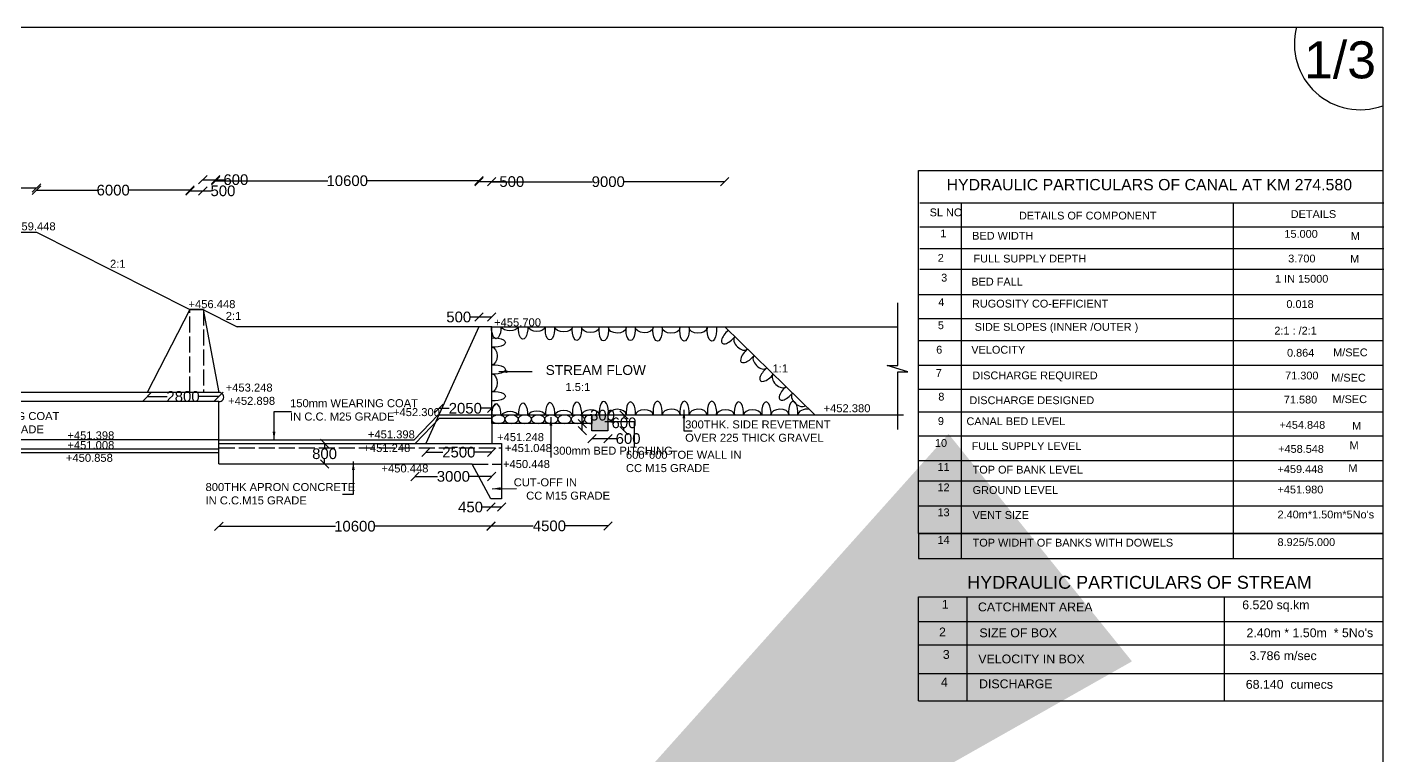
# Model space of a CAD drawing. Header units: millimetres. Extents: x 5124 to 6568637, y 2311 to 91879094.
# Drawn here: x 3827351 to 3842613, y 45946051 to 45954256 of the extents above; entities that cross this region are included whole.
import ezdxf

# ---------------------------------------------------------------- set-up
doc = ezdxf.new("R2010")
doc.units = ezdxf.units.MM
doc.header["$MEASUREMENT"] = 0
doc.linetypes.add('ACAD_ISO02W100', pattern=[15, 12, -3])
for name, color, linetype in [('DIMENSION', 7, 'Continuous'), ('DRAWING', 7, 'Continuous'), ('TEXT', 7, 'Continuous')]:
    doc.layers.add(name, color=color, linetype=linetype)
doc.styles.get("Standard").update_dxf_attribs({"font": 'arial.ttf', "height": 120})
doc.dimstyles.get("Standard").update_dxf_attribs({"dimtxt": 200, "dimasz": 110, "dimexe": 0.18, "dimexo": 0.0625, "dimgap": 0.09, "dimtad": 0, "dimtih": 1, "dimtoh": 1, "dimdec": 0, "dimzin": 0, "dimdsep": 46, "dimtxsty": 'Standard', "dimblk": 'OBLIQUE', "dimcen": 0.09, "dimse1": 1, "dimse2": 1, "dimadec": 0, "dimazin": 0, "dimtfac": 1, "dimtdec": 0, "dimtofl": 0, "dimtmove": 0, "dimatfit": 3, "dimfxl": 1, "dimtolj": 1, "dimtzin": 0, "dimarcsym": 0})

# ---------------------------------------------------------------- blocks, each defined once
blk = doc.blocks.new('_Oblique')
at = {"color": 0, "linetype": 'ByBlock', "lineweight": -2}
blk.add_line((-0.5, -0.5), (0.5, 0.5), dxfattribs=at)
blk = doc.blocks.new('*D136')
at = {"layer": 'Defpoints', "color": 0, "linetype": 'Continuous', "transparency": 16777216}
for p in [(3827456, 45952444), (3825977, 45951945), (3827456, 45951948)]:
    blk.add_point(p, dxfattribs=at)
at = {"layer": 'DIMENSION', "color": 0, "linetype": 'Continuous', "lineweight": -2, "transparency": 16777216}
for p, q in [((3825977, 45952444), (3826537, 45952444)), ((3827456, 45952444), (3826895, 45952444))]:
    blk.add_line(p, q, dxfattribs=at)
at = {"layer": 'DIMENSION', "color": 0, "linetype": 'Continuous', "lineweight": -2, "transparency": 16777216, "xscale": 95, "yscale": 95, "zscale": 95, "rotation": 180}
blk.add_blockref('_Oblique', (3825977, 45952444), dxfattribs=at)
at = {"layer": 'DIMENSION', "color": 0, "linetype": 'Continuous', "lineweight": -2, "transparency": 16777216, "xscale": 95, "yscale": 95, "zscale": 95}
blk.add_blockref('_Oblique', (3827456, 45952444), dxfattribs=at)
at = {"layer": 'DIMENSION', "color": 0, "linetype": 'Continuous', "transparency": 16777216, "insert": (3826716, 45952444), "char_height": 120, "attachment_point": 5}
blk.add_mtext('\\A1;5000', dxfattribs=at)
blk = doc.blocks.new('*D137')
at = {"layer": 'Defpoints', "color": 0, "linetype": 'Continuous', "transparency": 16777216}
for p in [(3829183, 45952420), (3827456, 45951948), (3829183, 45951076)]:
    blk.add_point(p, dxfattribs=at)
at = {"layer": 'DIMENSION', "color": 0, "linetype": 'Continuous', "lineweight": -2, "transparency": 16777216}
for p, q in [((3827456, 45952420), (3828140, 45952420)), ((3829183, 45952420), (3828499, 45952420))]:
    blk.add_line(p, q, dxfattribs=at)
at = {"layer": 'DIMENSION', "color": 0, "linetype": 'Continuous', "lineweight": -2, "transparency": 16777216, "xscale": 95, "yscale": 95, "zscale": 95, "rotation": 180}
blk.add_blockref('_Oblique', (3827456, 45952420), dxfattribs=at)
at = {"layer": 'DIMENSION', "color": 0, "linetype": 'Continuous', "lineweight": -2, "transparency": 16777216, "xscale": 95, "yscale": 95, "zscale": 95}
blk.add_blockref('_Oblique', (3829183, 45952420), dxfattribs=at)
at = {"layer": 'DIMENSION', "color": 0, "linetype": 'Continuous', "transparency": 16777216, "insert": (3828319, 45952420), "char_height": 120, "attachment_point": 5}
blk.add_mtext('\\A1;6000', dxfattribs=at)
blk = doc.blocks.new('*D138')
at = {"layer": 'Defpoints', "color": 0, "linetype": 'Continuous', "transparency": 16777216}
for p in [(3829183, 45952420), (3829327, 45952412), (3829327, 45952412)]:
    blk.add_point(p, dxfattribs=at)
at = {"layer": 'DIMENSION', "color": 0, "linetype": 'Continuous', "lineweight": -2, "transparency": 16777216}
for p, q in [((3829183, 45952412), (3829327, 45952412)), ((3829327, 45952412), (3829422, 45952412))]:
    blk.add_line(p, q, dxfattribs=at)
at = {"layer": 'DIMENSION', "color": 0, "linetype": 'Continuous', "lineweight": -2, "transparency": 16777216, "xscale": 95, "yscale": 95, "zscale": 95, "rotation": 180}
blk.add_blockref('_Oblique', (3829183, 45952412), dxfattribs=at)
at = {"layer": 'DIMENSION', "color": 0, "linetype": 'Continuous', "lineweight": -2, "transparency": 16777216, "xscale": 95, "yscale": 95, "zscale": 95}
blk.add_blockref('_Oblique', (3829327, 45952412), dxfattribs=at)
at = {"layer": 'DIMENSION', "color": 0, "linetype": 'Continuous', "transparency": 16777216, "insert": (3829554, 45952412), "char_height": 120, "attachment_point": 5}
blk.add_mtext('\\A1;500', dxfattribs=at)
blk = doc.blocks.new('*D139')
at = {"layer": 'Defpoints', "color": 0, "linetype": 'Continuous', "transparency": 16777216}
for p in [(3829471, 45952538), (3829327, 45952412), (3829471, 45952406)]:
    blk.add_point(p, dxfattribs=at)
at = {"layer": 'DIMENSION', "color": 0, "linetype": 'Continuous', "lineweight": -2, "transparency": 16777216}
for p, q in [((3829327, 45952538), (3829471, 45952538)), ((3829471, 45952538), (3829566, 45952538))]:
    blk.add_line(p, q, dxfattribs=at)
at = {"layer": 'DIMENSION', "color": 0, "linetype": 'Continuous', "lineweight": -2, "transparency": 16777216, "xscale": 95, "yscale": 95, "zscale": 95, "rotation": 180}
blk.add_blockref('_Oblique', (3829327, 45952538), dxfattribs=at)
at = {"layer": 'DIMENSION', "color": 0, "linetype": 'Continuous', "lineweight": -2, "transparency": 16777216, "xscale": 95, "yscale": 95, "zscale": 95}
blk.add_blockref('_Oblique', (3829471, 45952538), dxfattribs=at)
at = {"layer": 'DIMENSION', "color": 0, "linetype": 'Continuous', "transparency": 16777216, "insert": (3829699, 45952538), "char_height": 120, "attachment_point": 5}
blk.add_mtext('\\A1;600', dxfattribs=at)
blk = doc.blocks.new('*D140')
at = {"layer": 'Defpoints', "color": 0, "linetype": 'Continuous', "transparency": 16777216}
for p in [(3829471, 45952538), (3832433, 45952526), (3832433, 45950882)]:
    blk.add_point(p, dxfattribs=at)
at = {"layer": 'DIMENSION', "color": 0, "linetype": 'Continuous', "lineweight": -2, "transparency": 16777216}
for p, q in [((3829471, 45952526), (3830732, 45952526)), ((3832433, 45952526), (3831172, 45952526))]:
    blk.add_line(p, q, dxfattribs=at)
at = {"layer": 'DIMENSION', "color": 0, "linetype": 'Continuous', "lineweight": -2, "transparency": 16777216, "xscale": 95, "yscale": 95, "zscale": 95, "rotation": 180}
blk.add_blockref('_Oblique', (3829471, 45952526), dxfattribs=at)
at = {"layer": 'DIMENSION', "color": 0, "linetype": 'Continuous', "lineweight": -2, "transparency": 16777216, "xscale": 95, "yscale": 95, "zscale": 95}
blk.add_blockref('_Oblique', (3832433, 45952526), dxfattribs=at)
at = {"layer": 'DIMENSION', "color": 0, "linetype": 'Continuous', "transparency": 16777216, "insert": (3830952, 45952526), "char_height": 120, "attachment_point": 5}
blk.add_mtext('\\A1;10600', dxfattribs=at)
blk = doc.blocks.new('*D141')
at = {"layer": 'Defpoints', "color": 0, "linetype": 'Continuous', "transparency": 16777216}
for p in [(3832576, 45952516), (3832433, 45950882), (3832576, 45950873)]:
    blk.add_point(p, dxfattribs=at)
at = {"layer": 'DIMENSION', "color": 0, "linetype": 'Continuous', "lineweight": -2, "transparency": 16777216}
for p, q in [((3832433, 45952516), (3832576, 45952516)), ((3832576, 45952516), (3832671, 45952516))]:
    blk.add_line(p, q, dxfattribs=at)
at = {"layer": 'DIMENSION', "color": 0, "linetype": 'Continuous', "lineweight": -2, "transparency": 16777216, "xscale": 95, "yscale": 95, "zscale": 95, "rotation": 180}
blk.add_blockref('_Oblique', (3832433, 45952516), dxfattribs=at)
at = {"layer": 'DIMENSION', "color": 0, "linetype": 'Continuous', "lineweight": -2, "transparency": 16777216, "xscale": 95, "yscale": 95, "zscale": 95}
blk.add_blockref('_Oblique', (3832576, 45952516), dxfattribs=at)
at = {"layer": 'DIMENSION', "color": 0, "linetype": 'Continuous', "transparency": 16777216, "insert": (3832803, 45952516), "char_height": 120, "attachment_point": 5}
blk.add_mtext('\\A1;500', dxfattribs=at)
blk = doc.blocks.new('*D142')
at = {"layer": 'Defpoints', "color": 0, "linetype": 'Continuous', "transparency": 16777216}
for p in [(3835198, 45952515), (3832577, 45950882), (3835198, 45950882)]:
    blk.add_point(p, dxfattribs=at)
at = {"layer": 'DIMENSION', "color": 0, "linetype": 'Continuous', "lineweight": -2, "transparency": 16777216}
for p, q in [((3832577, 45952515), (3833709, 45952515)), ((3835198, 45952515), (3834067, 45952515))]:
    blk.add_line(p, q, dxfattribs=at)
at = {"layer": 'DIMENSION', "color": 0, "linetype": 'Continuous', "lineweight": -2, "transparency": 16777216, "xscale": 95, "yscale": 95, "zscale": 95, "rotation": 180}
blk.add_blockref('_Oblique', (3832577, 45952515), dxfattribs=at)
at = {"layer": 'DIMENSION', "color": 0, "linetype": 'Continuous', "lineweight": -2, "transparency": 16777216, "xscale": 95, "yscale": 95, "zscale": 95}
blk.add_blockref('_Oblique', (3835198, 45952515), dxfattribs=at)
at = {"layer": 'DIMENSION', "color": 0, "linetype": 'Continuous', "transparency": 16777216, "insert": (3833888, 45952515), "char_height": 120, "attachment_point": 5}
blk.add_mtext('\\A1;9000', dxfattribs=at)
blk = doc.blocks.new('*D143')
at = {"layer": 'Defpoints', "color": 0, "linetype": 'Continuous', "transparency": 16777216}
for p in [(3832577, 45949964), (3831984, 45949890), (3832577, 45949890)]:
    blk.add_point(p, dxfattribs=at)
at = {"layer": 'DIMENSION', "color": 0, "linetype": 'Continuous', "lineweight": -2, "transparency": 16777216}
for p, q in [((3831984, 45949964), (3832100, 45949964)), ((3832577, 45949964), (3832460, 45949964))]:
    blk.add_line(p, q, dxfattribs=at)
at = {"layer": 'DIMENSION', "color": 0, "linetype": 'Continuous', "lineweight": -2, "transparency": 16777216, "xscale": 95, "yscale": 95, "zscale": 95, "rotation": 180}
blk.add_blockref('_Oblique', (3831984, 45949964), dxfattribs=at)
at = {"layer": 'DIMENSION', "color": 0, "linetype": 'Continuous', "lineweight": -2, "transparency": 16777216, "xscale": 95, "yscale": 95, "zscale": 95}
blk.add_blockref('_Oblique', (3832577, 45949964), dxfattribs=at)
at = {"layer": 'DIMENSION', "color": 0, "linetype": 'Continuous', "transparency": 16777216, "insert": (3832280, 45949964), "char_height": 120, "attachment_point": 5}
blk.add_mtext('\\A1;2050', dxfattribs=at)
blk = doc.blocks.new('*D144')
at = {"layer": 'Defpoints', "color": 0, "linetype": 'Continuous', "transparency": 16777216}
for p in [(3831837.5, 45949568), (3832577, 45949568), (3832577, 45949470)]:
    blk.add_point(p, dxfattribs=at)
at = {"layer": 'DIMENSION', "color": 0, "linetype": 'Continuous', "lineweight": -2, "transparency": 16777216}
for p, q in [((3831837.5, 45949470), (3832027.16, 45949470)), ((3832577, 45949470), (3832387.34, 45949470))]:
    blk.add_line(p, q, dxfattribs=at)
at = {"layer": 'DIMENSION', "color": 0, "linetype": 'Continuous', "lineweight": -2, "transparency": 16777216, "xscale": 95, "yscale": 95, "zscale": 95, "rotation": 180}
blk.add_blockref('_Oblique', (3831837.5, 45949470), dxfattribs=at)
at = {"layer": 'DIMENSION', "color": 0, "linetype": 'Continuous', "lineweight": -2, "transparency": 16777216, "xscale": 95, "yscale": 95, "zscale": 95}
blk.add_blockref('_Oblique', (3832577, 45949470), dxfattribs=at)
at = {"layer": 'DIMENSION', "color": 0, "linetype": 'Continuous', "transparency": 16777216, "insert": (3832207.25, 45949470), "char_height": 120, "attachment_point": 5}
blk.add_mtext('\\A1;2500', dxfattribs=at)
blk = doc.blocks.new('*D145')
at = {"layer": 'Defpoints', "color": 0, "linetype": 'Continuous', "transparency": 16777216}
for p in [(3831714.5, 45949568), (3832577, 45949568), (3832577, 45949197)]:
    blk.add_point(p, dxfattribs=at)
at = {"layer": 'DIMENSION', "color": 0, "linetype": 'Continuous', "lineweight": -2, "transparency": 16777216}
for p, q in [((3831714.5, 45949197), (3831966.72412, 45949197)), ((3832577, 45949197), (3832324.77588, 45949197))]:
    blk.add_line(p, q, dxfattribs=at)
at = {"layer": 'DIMENSION', "color": 0, "linetype": 'Continuous', "lineweight": -2, "transparency": 16777216, "xscale": 95, "yscale": 95, "zscale": 95, "rotation": 180}
blk.add_blockref('_Oblique', (3831714.5, 45949197), dxfattribs=at)
at = {"layer": 'DIMENSION', "color": 0, "linetype": 'Continuous', "lineweight": -2, "transparency": 16777216, "xscale": 95, "yscale": 95, "zscale": 95}
blk.add_blockref('_Oblique', (3832577, 45949197), dxfattribs=at)
at = {"layer": 'DIMENSION', "color": 0, "linetype": 'Continuous', "transparency": 16777216, "insert": (3832145.75, 45949197), "char_height": 120, "attachment_point": 5}
blk.add_mtext('\\A1;3000', dxfattribs=at)
blk = doc.blocks.new('*D146')
at = {"layer": 'Defpoints', "color": 0, "linetype": 'Continuous', "transparency": 16777216}
for p in [(3832568, 45948945), (3832568, 45948852), (3832688, 45948945)]:
    blk.add_point(p, dxfattribs=at)
at = {"layer": 'DIMENSION', "color": 0, "linetype": 'Continuous', "lineweight": -2, "transparency": 16777216}
for p, q in [((3832568, 45948852), (3832474, 45948852)), ((3832688, 45948852), (3832568, 45948852))]:
    blk.add_line(p, q, dxfattribs=at)
at = {"layer": 'DIMENSION', "color": 0, "linetype": 'Continuous', "lineweight": -2, "transparency": 16777216, "xscale": 95, "yscale": 95, "zscale": 95, "rotation": 180}
blk.add_blockref('_Oblique', (3832568, 45948852), dxfattribs=at)
at = {"layer": 'DIMENSION', "color": 0, "linetype": 'Continuous', "lineweight": -2, "transparency": 16777216, "xscale": 95, "yscale": 95, "zscale": 95}
blk.add_blockref('_Oblique', (3832688, 45948852), dxfattribs=at)
at = {"layer": 'DIMENSION', "color": 0, "linetype": 'Continuous', "transparency": 16777216, "insert": (3832339, 45948852), "char_height": 120, "attachment_point": 5}
blk.add_mtext('\\A1;450', dxfattribs=at)
blk = doc.blocks.new('*D147')
at = {"layer": 'Defpoints', "color": 0, "linetype": 'Continuous', "transparency": 16777216}
for p in [(3833884, 45949712), (3832568, 45948945), (3833884, 45948640)]:
    blk.add_point(p, dxfattribs=at)
at = {"layer": 'DIMENSION', "color": 0, "linetype": 'Continuous', "lineweight": -2, "transparency": 16777216}
for p, q in [((3832568, 45948640), (3833045, 45948640)), ((3833884, 45948640), (3833407, 45948640))]:
    blk.add_line(p, q, dxfattribs=at)
at = {"layer": 'DIMENSION', "color": 0, "linetype": 'Continuous', "lineweight": -2, "transparency": 16777216, "xscale": 95, "yscale": 95, "zscale": 95, "rotation": 180}
blk.add_blockref('_Oblique', (3832568, 45948640), dxfattribs=at)
at = {"layer": 'DIMENSION', "color": 0, "linetype": 'Continuous', "lineweight": -2, "transparency": 16777216, "xscale": 95, "yscale": 95, "zscale": 95}
blk.add_blockref('_Oblique', (3833884, 45948640), dxfattribs=at)
at = {"layer": 'DIMENSION', "color": 0, "linetype": 'Continuous', "transparency": 16777216, "insert": (3833226, 45948640), "char_height": 120, "attachment_point": 5}
blk.add_mtext('\\A1;4500', dxfattribs=at)
blk = doc.blocks.new('*D148')
at = {"layer": 'Defpoints', "color": 0, "linetype": 'Continuous', "transparency": 16777216}
for p in [(3833704, 45949712), (3833884, 45949712), (3833884, 45949623)]:
    blk.add_point(p, dxfattribs=at)
at = {"layer": 'DIMENSION', "color": 0, "linetype": 'Continuous', "lineweight": -2, "transparency": 16777216}
for p, q in [((3833704, 45949623), (3833884, 45949623)), ((3833884, 45949623), (3833978, 45949623))]:
    blk.add_line(p, q, dxfattribs=at)
at = {"layer": 'DIMENSION', "color": 0, "linetype": 'Continuous', "lineweight": -2, "transparency": 16777216, "xscale": 95, "yscale": 95, "zscale": 95, "rotation": 180}
blk.add_blockref('_Oblique', (3833704, 45949623), dxfattribs=at)
at = {"layer": 'DIMENSION', "color": 0, "linetype": 'Continuous', "lineweight": -2, "transparency": 16777216, "xscale": 95, "yscale": 95, "zscale": 95}
blk.add_blockref('_Oblique', (3833884, 45949623), dxfattribs=at)
at = {"layer": 'DIMENSION', "color": 0, "linetype": 'Continuous', "transparency": 16777216, "insert": (3834111, 45949623), "char_height": 120, "attachment_point": 5}
blk.add_mtext('\\A1;600', dxfattribs=at)
blk = doc.blocks.new('*D149')
at = {"layer": 'Defpoints', "color": 0, "linetype": 'Continuous', "transparency": 16777216}
for p in [(3833891, 45949889), (3834065, 45949889), (3833884, 45949712)]:
    blk.add_point(p, dxfattribs=at)
at = {"layer": 'DIMENSION', "color": 0, "linetype": 'Continuous', "lineweight": -2, "transparency": 16777216}
for p, q in [((3834065, 45949889), (3834065, 45949862)), ((3834065, 45949712), (3834065, 45949739))]:
    blk.add_line(p, q, dxfattribs=at)
at = {"layer": 'DIMENSION', "color": 0, "linetype": 'Continuous', "lineweight": -2, "transparency": 16777216, "xscale": 95, "yscale": 95, "zscale": 95}
for p, rotation in [((3834065, 45949889), 90), ((3834065, 45949712), 270)]:
    blk.add_blockref('_Oblique', p, dxfattribs=dict(at, rotation=rotation))
at = {"layer": 'DIMENSION', "color": 0, "linetype": 'Continuous', "transparency": 16777216, "insert": (3834065, 45949800), "char_height": 120, "attachment_point": 5}
blk.add_mtext('\\A1;600', dxfattribs=at)
blk = doc.blocks.new('*D150')
at = {"layer": 'Defpoints', "color": 0, "linetype": 'Continuous', "transparency": 16777216}
for p in [(3833596, 45949791), (3833700, 45949791), (3833704, 45949712)]:
    blk.add_point(p, dxfattribs=at)
at = {"layer": 'DIMENSION', "color": 0, "linetype": 'Continuous', "lineweight": -2, "transparency": 16777216}
for p, q in [((3833596, 45949791), (3833596, 45949886)), ((3833596, 45949886), (3833691, 45949886)), ((3833596, 45949712), (3833596, 45949791))]:
    blk.add_line(p, q, dxfattribs=at)
at = {"layer": 'DIMENSION', "color": 0, "linetype": 'Continuous', "lineweight": -2, "transparency": 16777216, "xscale": 95, "yscale": 95, "zscale": 95}
for p, rotation in [((3833596, 45949791), 90), ((3833596, 45949712), 270)]:
    blk.add_blockref('_Oblique', p, dxfattribs=dict(at, rotation=rotation))
at = {"layer": 'DIMENSION', "color": 0, "linetype": 'Continuous', "transparency": 16777216, "insert": (3833823, 45949886), "char_height": 120, "attachment_point": 5}
blk.add_mtext('\\A1;300', dxfattribs=at)
blk = doc.blocks.new('*D151')
at = {"layer": 'Defpoints', "color": 0, "linetype": 'Continuous', "transparency": 16777216}
for p in [(3829508, 45949336), (3832568, 45948945), (3829508, 45948636)]:
    blk.add_point(p, dxfattribs=at)
at = {"layer": 'DIMENSION', "color": 0, "linetype": 'Continuous', "lineweight": -2, "transparency": 16777216}
for p, q in [((3829508, 45948636), (3830818, 45948636)), ((3832568, 45948636), (3831258, 45948636))]:
    blk.add_line(p, q, dxfattribs=at)
at = {"layer": 'DIMENSION', "color": 0, "linetype": 'Continuous', "lineweight": -2, "transparency": 16777216, "xscale": 95, "yscale": 95, "zscale": 95, "rotation": 180}
blk.add_blockref('_Oblique', (3829508, 45948636), dxfattribs=at)
at = {"layer": 'DIMENSION', "color": 0, "linetype": 'Continuous', "lineweight": -2, "transparency": 16777216, "xscale": 95, "yscale": 95, "zscale": 95}
blk.add_blockref('_Oblique', (3832568, 45948636), dxfattribs=at)
at = {"layer": 'DIMENSION', "color": 0, "linetype": 'Continuous', "transparency": 16777216, "insert": (3831038, 45948636), "char_height": 120, "attachment_point": 5}
blk.add_mtext('\\A1;10600', dxfattribs=at)
blk = doc.blocks.new('*D152')
at = {"layer": 'Defpoints', "color": 0, "linetype": 'Continuous', "transparency": 16777216}
for p in [(3830712, 45949568), (3830697, 45949336), (3830726, 45949336)]:
    blk.add_point(p, dxfattribs=at)
at = {"layer": 'DIMENSION', "color": 0, "linetype": 'Continuous', "lineweight": -2, "transparency": 16777216}
for p, q in [((3830697, 45949568), (3830697, 45949513)), ((3830697, 45949336), (3830697, 45949391))]:
    blk.add_line(p, q, dxfattribs=at)
at = {"layer": 'DIMENSION', "color": 0, "linetype": 'Continuous', "lineweight": -2, "transparency": 16777216, "xscale": 95, "yscale": 95, "zscale": 95}
for p, rotation in [((3830697, 45949568), 90), ((3830697, 45949336), 270)]:
    blk.add_blockref('_Oblique', p, dxfattribs=dict(at, rotation=rotation))
at = {"layer": 'DIMENSION', "color": 0, "linetype": 'Continuous', "transparency": 16777216, "insert": (3830697, 45949452), "char_height": 120, "attachment_point": 5}
blk.add_mtext('\\A1;800', dxfattribs=at)
blk = doc.blocks.new('*D153')
at = {"layer": 'Defpoints', "color": 0, "linetype": 'Continuous', "transparency": 16777216}
for p in [(3828702, 45950141), (3829507.5, 45950141), (3829507.5, 45950097.5)]:
    blk.add_point(p, dxfattribs=at)
at = {"layer": 'DIMENSION', "color": 0, "linetype": 'Continuous', "lineweight": -2, "transparency": 16777216}
for p, q in [((3828702, 45950097.5), (3828924.66, 45950097.5)), ((3829507.5, 45950097.5), (3829284.84, 45950097.5))]:
    blk.add_line(p, q, dxfattribs=at)
at = {"layer": 'DIMENSION', "color": 0, "linetype": 'Continuous', "lineweight": -2, "transparency": 16777216, "xscale": 95, "yscale": 95, "zscale": 95, "rotation": 180}
blk.add_blockref('_Oblique', (3828702, 45950097.5), dxfattribs=at)
at = {"layer": 'DIMENSION', "color": 0, "linetype": 'Continuous', "lineweight": -2, "transparency": 16777216, "xscale": 95, "yscale": 95, "zscale": 95}
blk.add_blockref('_Oblique', (3829507.5, 45950097.5), dxfattribs=at)
at = {"layer": 'DIMENSION', "color": 0, "linetype": 'Continuous', "transparency": 16777216, "insert": (3829104.75, 45950097.5), "char_height": 120, "attachment_point": 5}
blk.add_mtext('\\A1;2800', dxfattribs=at)
blk = doc.blocks.new('*D163')
at = {"layer": 'Defpoints', "color": 0, "linetype": 'Continuous', "transparency": 16777216}
for p in [(3832433, 45950992), (3832433, 45950882), (3832577, 45950882)]:
    blk.add_point(p, dxfattribs=at)
at = {"layer": 'DIMENSION', "color": 0, "linetype": 'Continuous', "lineweight": -2, "transparency": 16777216}
for p, q in [((3832433, 45950992), (3832338, 45950992)), ((3832577, 45950992), (3832433, 45950992))]:
    blk.add_line(p, q, dxfattribs=at)
at = {"layer": 'DIMENSION', "color": 0, "linetype": 'Continuous', "lineweight": -2, "transparency": 16777216, "xscale": 95, "yscale": 95, "zscale": 95, "rotation": 180}
blk.add_blockref('_Oblique', (3832433, 45950992), dxfattribs=at)
at = {"layer": 'DIMENSION', "color": 0, "linetype": 'Continuous', "lineweight": -2, "transparency": 16777216, "xscale": 95, "yscale": 95, "zscale": 95}
blk.add_blockref('_Oblique', (3832577, 45950992), dxfattribs=at)
at = {"layer": 'DIMENSION', "color": 0, "linetype": 'Continuous', "transparency": 16777216, "insert": (3832206, 45950992), "char_height": 120, "attachment_point": 5}
blk.add_mtext('\\A1;500', dxfattribs=at)

msp = doc.modelspace()

# ---------------------------------------------------------------- hatches: boundary and pattern name
at = {"layer": 'DRAWING', "linetype": 'Continuous'}
h = msp.add_hatch(dxfattribs=at)
h.set_pattern_fill('AR-CONC', color=256, scale=10, style=0)
h.set_pattern_definition([(50, (0, 0), (71.72601826, -6.2752135), [7.5, -82.5]), (355, (0, 0), (-13.87513336, 75.21921337), [6, -66]), (100.4514, (5.98, -0.52), (57.85093817, 68.94395421), [6.374019, -70.1142112]), (46.1842, (0, 20), (106.72410486, -16.55190143), [11.25, -123.75]), (96.6356, (8.89, 18.62), (93.46627055, 97.4117871), [9.5610288, -105.1713]), (351.1842, (0, 20), (93.46619451, 97.4118601), [9, -99]), (21, (10, 15), (59.69070521, -40.26188907), [7.5, -82.5]), (326, (10, 15), (24.33153319, 72.5150045), [6, -66]), (71.4514, (14.974, 11.645), (84.02226286, 32.25304967), [6.374019, -70.1142112]), (37.5, (0, 0), (1.215985532, 33.289385383), [0, -65.2, 0, -67, 0, -66.25]), (7.5, (0, 0), (26.306953744, 39.441171188), [0, -38.2, 0, -63.7, 0, -25.25]), (327.5, (-22.3, 0), (53.382243617, -2.255487173), [0, -25, 0, -78, 0, -103.5]), (317.5, (-32.3, 0), (58.318616934, 10.010498233), [0, -32.5, 0, -51.8, 0, -73.5])])
edge = h.paths.add_edge_path()
edge.add_line((3805699.5, 45949574.5), (3805669.5, 45949574.5))
edge.add_ellipse((3805617.8, 45949597.1), major_axis=(0, 124), ratio=0.4233871, start_angle=256.23718, end_angle=259.49969, ccw=False)
edge.add_ellipse((3805769.1, 45949567.6), major_axis=(-100.3, 0), ratio=0.6159741, start_angle=353.58271, end_angle=360, ccw=False)
edge.add_line((3805669.5, 45949574.5), (3805566.2, 45949574.5))
edge.add_ellipse((3805466.6, 45949567.6), major_axis=(-100.3, 0), ratio=0.6159741, start_angle=180, end_angle=186.41729, ccw=False)
edge.add_ellipse((3805617.8, 45949597.1), major_axis=(0, 124), ratio=0.4233871, start_angle=460.50031, end_angle=463.76282, ccw=False)
edge.add_line((3805566.2, 45949574.5), (3805524.5, 45949574.5))
edge.add_line((3805524.5, 45949574.5), (3805524.5, 45949374))
edge.add_line((3805524.5, 45949374), (3805699.5, 45949374))
edge.add_line((3805699.5, 45949374), (3805699.5, 45949574.5))
edge = h.paths.add_edge_path()
edge.add_line((3833883.5, 45949890.5), (3833788.7, 45949890.5))
edge.add_ellipse((3833688.6, 45949884.7), major_axis=(-100.2, -2.1), ratio=0.6159741, start_angle=180, end_angle=183.45004, ccw=False)
edge.add_ellipse((3833839.2, 45949917.4), major_axis=(-2.6, 124), ratio=0.4233871, start_angle=461.99949, end_angle=463.76282, ccw=False)
edge.add_line((3833788.4, 45949890.5), (3833703.5, 45949890.5))
edge.add_line((3833703.5, 45949890.5), (3833703.5, 45949711.5))
edge.add_line((3833703.5, 45949711.5), (3833883.5, 45949711.5))
edge.add_line((3833883.5, 45949711.5), (3833883.5, 45949890.5))

# ---------------------------------------------------------------- linework, layer by layer
at = {"layer": 'DIMENSION'}
msp.add_lwpolyline([(3840921.6, 45948274), (3840921.6, 45952277.8)], dxfattribs=at)
at = {"layer": 'DRAWING', "linetype": 'Continuous'}
for points in [[(3801674.5, 45954256), (3842599.5, 45954256), (3842599.5, 45929909), (3801674.5, 45929909)], [(3832577, 45949890.5), (3833703.5, 45949890.5), (3833703.5, 45949791.5), (3832577, 45949791.5)], [(3833703.5, 45949890.5), (3833883.5, 45949890.5), (3833883.5, 45949711.5), (3833703.5, 45949711.5)]]:
    msp.add_lwpolyline(points, close=True, dxfattribs=at)
at = {"layer": 'DRAWING'}
msp.add_lwpolyline([(3842599.5, 45952643.4), (3842599.5, 45948274)], dxfattribs=at)
at = {"layer": 'DRAWING', "linetype": 'Continuous'}
for points in [[(3823336, 45950600.5), (3826308.5, 45952104), (3826612.5, 45952104), (3826828, 45951947.5), (3827455.5, 45951947.5), (3829183, 45951076)], [(3837146, 45949725), (3837146, 45950374), (3837258.5, 45950374), (3837025.5, 45950447.5), (3837144, 45950447.5), (3837144, 45951151)], [(3829512.3, 45950141.2), (3829334, 45951076), (3829183, 45951076), (3828702, 45950141)], [(3829334.5, 45951073.4), (3829714.5, 45950881.5)], [(3832433, 45950881.5), (3829714.5, 45950881.5)], [(3832577, 45949890.5), (3832577, 45950881.5), (3832433, 45950881.5), (3831837.5, 45949568)], [(3832577, 45950881.5), (3837144, 45950881.5)], [(3835198.5, 45950881.5), (3836212, 45949890.5)], [(3829507.5, 45950141), (3811687.5, 45950141)], [(3829507.5, 45950039), (3811687.5, 45950039)], [(3829507.5, 45949338), (3829507.5, 45950039)], [(3831704.7, 45949611), (3831975.8, 45949890.5), (3832577, 45949890.5)], [(3831714.5, 45949568), (3831991.5, 45949853.5), (3832577, 45949853.5), (3832577, 45949568)], [(3832577, 45949853.5), (3832577, 45949890.5)], [(3833883.5, 45949890.5), (3837209.5, 45949890.5)], [(3829507.5, 45949611), (3807506.2, 45949611)], [(3829507.5, 45949611), (3831704.7, 45949611)], [(3829507.5, 45949568), (3832688.5, 45949568), (3832688.5, 45948945), (3832568.5, 45948945), (3832356.5, 45949336), (3829507.5, 45949336)], [(3832688.5, 45949568), (3832688.5, 45949568)], [(3837378.7, 45948555.1), (3837378.7, 45948274)]]:
    msp.add_lwpolyline(points, dxfattribs=at)
at = {"layer": 'DRAWING', "linetype": 'ACAD_ISO02W100', "ltscale": 15}
msp.add_lwpolyline([(3829183, 45951076), (3829334.5, 45951076), (3829334.5, 45950141), (3829183, 45950141)], close=True, dxfattribs=at)
for points in [[(3829507.5, 45949521), (3832688.5, 45949521)], [(3832356.5, 45949336), (3832688.5, 45949336)]]:
    msp.add_lwpolyline(points, dxfattribs=at)
at = {"layer": 'DRAWING'}
msp.add_arc((3842345.2, 45954064.9), 739.2, 165.01694, 290.12504, dxfattribs=at)
at = {"layer": 'DRAWING', "linetype": 'Continuous'}
msp.add_arc((3829512.3, 45950090), 51.2, 264.60938, 95.39062, dxfattribs=at)
at = {"layer": 'DRAWING', "extrusion": (0, 0, -1)}
for centre, major_axis, ratio, start_param, end_param in [((3832628.3, 45950871.9), (-2.6, -124), 0.4233871, 4.6261849, 7.9221617), ((3832780.1, 45950898.2), (-100.2, 2.1), 0.6159741, 3.381021, 5.9746709), ((3832930.7, 45950865.5), (-2.6, -124), 0.4233871, 4.5739763, 7.9743703), ((3833082.5, 45950891.8), (-100.2, 2.1), 0.6159741, 3.2741783, 6.0815136), ((3833233.1, 45950859.1), (-2.6, -124), 0.4233871, 4.5214101, 8.0269365), ((3833385, 45950885.3), (-100.2, 2.1), 0.6159741, 3.1415927, 6.1864555), ((3833535.6, 45950852.6), (-2.6, -124), 0.4233871, 4.4721825, 8.0941882), ((3833687.4, 45950878.9), (-100.2, 2.1), 0.6159741, 3.1415927, 6.2831853), ((3833838, 45950846.2), (-2.6, -124), 0.4233871, 4.4721825, 8.0941882), ((3833989.8, 45950872.5), (-100.2, 2.1), 0.6159741, 3.1415927, 6.2831853), ((3834140.4, 45950850.9), (-2.6, -124), 0.4233871, 4.4721825, 8.0941882), ((3834292.2, 45950877.2), (-100.2, 2.1), 0.6159741, 3.1415927, 6.2831853), ((3834442.8, 45950844.5), (-2.6, -124), 0.4233871, 4.4721825, 8.0941882), ((3834594.7, 45950870.8), (-100.2, 2.1), 0.6159741, 3.1415927, 6.2831853), ((3834745.3, 45950844.5), (-2.6, -124), 0.4233871, 4.4721825, 8.0941882), ((3834897.2, 45950870.8), (-100.2, 2.1), 0.6159741, 3.1415927, 6.2831853), ((3835054.3, 45950844.5), (-2.6, -124), 0.4233871, 4.4721825, 8.0941882), ((3832606.5, 45950704.5), (124, 0), 0.4233871, 4.4721825, 8.0941882), ((3832606.5, 45950704.5), (124, 0), 0.4233871, 4.4721825, 8.0941882), ((3832577, 45950553.3), (0, -100.3), 0.6159741, 3.1415927, 6.2831853), ((3832577, 45950553.3), (0, -100.3), 0.6159741, 3.1415927, 6.2831853), ((3832606.5, 45950402), (124, 0), 0.4233871, 4.4721825, 8.0941882), ((3832606.5, 45950402), (124, 0), 0.4233871, 4.4721825, 8.0941882), ((3832606.5, 45950402), (124, 0), 0.4233871, 4.4721825, 8.0941882), ((3832606.5, 45950402), (124, 0), 0.4233871, 4.4721825, 8.0941882), ((3832577, 45950250.8), (0, -100.3), 0.6159741, 3.1415927, 6.2831853), ((3832577, 45950250.8), (0, -100.3), 0.6159741, 3.1415927, 6.2831853), ((3832606.5, 45950099.5), (124, 0), 0.4233871, 4.4721825, 8.0941882), ((3832606.5, 45950099.5), (124, 0), 0.4233871, 4.4721825, 8.0941882)]:
    msp.add_ellipse(centre, major_axis=major_axis, ratio=ratio, start_param=start_param, end_param=end_param, dxfattribs=at)
at = {"layer": 'DRAWING'}
for centre, major_axis, ratio, start_param, end_param in [((3835254.8, 45950785.2), (-86.7, -88.7), 0.4233871, 4.4721825, 8.0941882), ((3835383.5, 45950700.6), (71.7, -70.1), 0.6159741, 3.1415927, 6.2831853), ((3835383.5, 45950700.6), (71.7, -70.1), 0.6159741, 3.1415927, 6.2831853), ((3835471, 45950573.7), (-86.7, -88.7), 0.4233871, 4.4721825, 8.0941882), ((3835471, 45950573.7), (-86.7, -88.7), 0.4233871, 4.4721825, 8.0941882), ((3835471, 45950573.7), (-86.7, -88.7), 0.4233871, 4.4721825, 8.0941882), ((3835471, 45950573.7), (-86.7, -88.7), 0.4233871, 4.4721825, 8.0941882), ((3835599.8, 45950489.1), (71.7, -70.1), 0.6159741, 3.1415927, 6.2831853), ((3835599.8, 45950489.1), (71.7, -70.1), 0.6159741, 3.1415927, 6.2831853), ((3835687.3, 45950362.3), (-86.7, -88.7), 0.4233871, 4.4721825, 8.0941882), ((3835687.3, 45950362.3), (-86.7, -88.7), 0.4233871, 4.4721825, 8.0941882), ((3835816.1, 45950277.6), (71.7, -70.1), 0.6159741, 3.1415927, 6.2831853), ((3835903.6, 45950150.8), (-86.7, -88.7), 0.4233871, 4.4721825, 8.0941882), ((3835903.6, 45950150.8), (-86.7, -88.7), 0.4233871, 4.4721825, 8.0941882), ((3836032.4, 45950066.1), (71.7, -70.1), 0.6159741, 3.1415927, 6.2831853), ((3832629.5, 45949891.6), (-2.6, 124), 0.4233871, 4.6261849, 7.9221617), ((3832781.3, 45949865.3), (-100.2, -2.1), 0.6159741, 3.381021, 5.9746709), ((3832931.9, 45949898.1), (-2.6, 124), 0.4233871, 4.5739763, 7.9743703), ((3833083.8, 45949871.8), (-100.2, -2.1), 0.6159741, 3.2741783, 6.0815136), ((3833234.3, 45949904.5), (-2.6, 124), 0.4233871, 4.5214101, 8.0269365), ((3833386.2, 45949878.2), (-100.2, -2.1), 0.6159741, 3.1415927, 6.1864555), ((3833536.8, 45949910.9), (-2.6, 124), 0.4233871, 4.4721825, 8.0941882), ((3833688.6, 45949884.7), (-100.2, -2.1), 0.6159741, 3.1415927, 6.2831853), ((3833839.2, 45949917.4), (-2.6, 124), 0.4233871, 4.4721825, 8.0941882), ((3833991, 45949891.1), (-100.2, -2.1), 0.6159741, 3.1415927, 6.2831853), ((3834141.6, 45949912.6), (-2.6, 124), 0.4233871, 4.4721825, 8.0941882), ((3834293.4, 45949886.4), (-100.2, -2.1), 0.6159741, 3.1415927, 6.2831853), ((3834444, 45949919.1), (-2.6, 124), 0.4233871, 4.4721825, 8.0941882), ((3834595.9, 45949892.8), (-100.2, -2.1), 0.6159741, 3.1415927, 6.2831853), ((3834746.5, 45949919.1), (-2.6, 124), 0.4233871, 4.4721825, 8.0941882), ((3834898.4, 45949892.8), (-100.2, -2.1), 0.6159741, 3.1415927, 6.2831853), ((3835055.5, 45949919.1), (-2.6, 124), 0.4233871, 4.4721825, 8.0941882), ((3835206.9, 45949885.9), (-100.2, -2.1), 0.6159741, 3.1415927, 6.2831853), ((3835357.6, 45949912.2), (-2.6, 124), 0.4233871, 4.4721825, 8.0941882), ((3835509.4, 45949885.9), (-100.2, -2.1), 0.6159741, 3.1415927, 6.2831853), ((3835666.6, 45949912.2), (-2.6, 124), 0.4233871, 4.4721825, 8.0941882), ((3835819, 45949892.8), (-100.2, -2.1), 0.6159741, 3.1415927, 6.2831853), ((3835969.7, 45949919.1), (-2.6, 124), 0.4233871, 4.4721825, 8.0941882), ((3836121.5, 45949892.8), (-100.2, -2.1), 0.6159741, 4.4277033, 6.2831853)]:
    msp.add_ellipse(centre, major_axis=major_axis, ratio=ratio, start_param=start_param, end_param=end_param, dxfattribs=at)
at = {"layer": 'DRAWING', "linetype": 'Continuous'}
for centre in [(3832651.5, 45949841), (3832800.5, 45949841), (3832949.5, 45949841), (3833098.5, 45949841), (3833247.5, 45949841), (3833396.5, 45949841), (3833545.5, 45949841)]:
    msp.add_ellipse(centre, major_axis=(-74.5, 0), ratio=0.6711409, dxfattribs=at)
msp.add_ellipse((3833694.5, 45949841), major_axis=(-74.5, 0), ratio=0.6711409, start_param=4.5708495, end_param=7.9750828, dxfattribs=at)
at = {"layer": 'TEXT'}
for points in [[(3842599.5, 45948555.1), (3837378.7, 45948555.1), (3837378.7, 45952643.4), (3842599.5, 45952643.4)], [(3837392, 45952277.8), (3842612.8, 45952277.8)], [(3837860.4, 45948274), (3837860.4, 45952273)], [(3837392, 45952007.4), (3842612.8, 45952007.4)], [(3837392, 45951761.6), (3842612.8, 45951761.6)], [(3837392, 45951532.1), (3842612.8, 45951532.1)], [(3837378.7, 45951245.3), (3842599.5, 45951245.3)], [(3837378.7, 45950974.9), (3842599.5, 45950974.9)], [(3837378.7, 45950729.1), (3842599.5, 45950729.1)], [(3837378.7, 45950450.4), (3842599.5, 45950450.4)], [(3837378.7, 45950180), (3842599.5, 45950180)], [(3837378.7, 45949926), (3842599.5, 45949926)], [(3837378.7, 45949655.5), (3842599.5, 45949655.5)], [(3829507.5, 45949502.5), (3811687.5, 45949502.5)], [(3829507.5, 45949464.5), (3811687.5, 45949464.5)], [(3837378.7, 45949376.9), (3842599.5, 45949376.9)], [(3837378.7, 45949147.5), (3842599.5, 45949147.5)], [(3837378.7, 45948866.3), (3842599.5, 45948866.3)], [(3837378.7, 45948555.1), (3842599.5, 45948555.1)], [(3837378.7, 45948274), (3842599.5, 45948274)], [(3837378.7, 45946671.8), (3837378.7, 45947841.3)], [(3837378.7, 45947841.3), (3842599.5, 45947841.3)], [(3837924.3, 45946671.8), (3837924.3, 45947841.3)], [(3840818.9, 45946671.8), (3840818.9, 45947841.3)], [(3837378.7, 45947562.9), (3842599.5, 45947562.9)], [(3837378.7, 45947303), (3842599.5, 45947303)], [(3837378.7, 45946978.1), (3842599.5, 45946978.1)], [(3837378.7, 45946671.8), (3842599.5, 45946671.8)]]:
    msp.add_lwpolyline(points, dxfattribs=at)

# ---------------------------------------------------------------- texts
at = {"layer": 'DIMENSION', "linetype": 'Continuous', "char_height": 90, "attachment_point": 1}
for s, insert, width in [('T.B.L +459.448', (3826808.5, 45952058), 852.494), ('2:1', (3828283.4, 45951636.2), 523.096), ('+456.448', (3829166.1, 45951181.8), 523.096), ('2:1', (3829585, 45951049.5), 523.096), ('+455.700', (3832603.5, 45950977), 523.096), ('1:1', (3835735.8, 45950458.2), 523.096), ('+453.248', (3829584.4, 45950242.7), 523.096), ('1.5:1', (3833406, 45950248.8), 257.455), ('+452.898', (3829612.4, 45950093.1), 523.096), ('150mm WEARING COAT IN C.C. M25 GRADE', (3830308.8, 45950066.7), 1435.208), ('40mm SEALING COAT IN C.C M35 GRADE', (3826400.8, 45949922.3), 1333.735), ('+452.300', (3831466.4, 45949966.3), 523.096), ('+452.380', (3836309.7, 45950009.9), 523.096), ('300THK. SIDE REVETMENT OVER 225 THICK GRAVEL', (3834753, 45949827.7), 1776.933), ('+451.398', (3827803.9, 45949704.6), 523.096), ('+451.398', (3831184.3, 45949715.9), 523.096), ('+451.248', (3832637.3, 45949684.8), 523.096), ('+450.858', (3827787.5, 45949451.6), 523.096), ('+451.008', (3827803.9, 45949595.3), 523.096), ('+451.248', (3831133.6, 45949562.8), 523.096), ('+451.048', (3832725.8, 45949561.7), 523.096), ('300mm BED PITCHING', (3833266.3, 45949532), 1300.658), ('600*600 TOE WALL IN\\PCC M15 GRADE', (3834086.8, 45949486.2), 1300.658), ('+450.448', (3831337, 45949332.1), 523.096), ('+450.448', (3832703.7, 45949381.9), 523.096), ('CUT-OFF IN                     CC M15 GRADE', (3832824.9, 45949175.9), 1300.658), ('800THK APRON CONCRETE\\PIN C.C.M15 GRADE', (3829358, 45949122.5), 1728.19)]:
    msp.add_mtext(s, dxfattribs=dict(at, insert=insert, width=width))
at = {"layer": 'TEXT'}
for s, height, p in [('1/3', 417.06, (3841714.7, 45953678.9)), ('HYDRAULIC PARTICULARS OF CANAL AT KM 274.580', 127.735, (3837693.7, 45952418.4)), ('SL NO', 87.82, (3837503.4, 45952126.3)), ('DETAILS OF COMPONENT ', 87.818, (3838508, 45952090.1)), ('DETAILS ', 87.82, (3841565.1, 45952107.2)), ('1', 87.8, (3837623.4, 45951889.4)), ('BED WIDTH ', 87.82, (3837981.5, 45951863.2)), ('15.000', 87.82, (3841493.9, 45951884.3)), ('M', 87.8, (3842240.7, 45951860.1)), ('2', 87.8, (3837594.9, 45951614.2)), ('FULL SUPPLY DEPTH ', 87.818, (3837996.1, 45951606.2)), ('3.700', 87.82, (3841536.7, 45951606.6)), ('M', 87.8, (3842233.6, 45951603.7)), ('3', 87.8, (3837632.9, 45951391.3)), ('BED FALL ', 87.82, (3837972, 45951346.2)), ('1 IN 15000', 87.82, (3841388, 45951378.7)), ('4', 87.8, (3837600.6, 45951116.2)), ('RUGOSITY CO-EFFICIENT ', 87.818, (3837979.3, 45951099)), ('0.018', 87.82, (3841516.3, 45951093.9)), ('5', 87.8, (3837595.9, 45950855.3)), (' SIDE SLOPES (INNER /OUTER )', 87.818, (3837975.6, 45950837.3)), ('2:1 : /2:1', 87.82, (3841380.8, 45950794.8)), ('6', 87.8, (3837576.9, 45950580.1)), ('VELOCITY ', 87.82, (3837972, 45950579.3)), ('0.864', 87.82, (3841523.4, 45950545.6)), ('M/SEC', 87.82, (3842042.1, 45950549.8)), ('STREAM FLOW', 110, (3833184.4, 45950340.1)), ('7', 87.8, (3837572.3, 45950317.6)), ('DISCHARGE REQUIRED ', 87.818, (3837983, 45950290.8)), ('71.300', 87.82, (3841502, 45950289.2)), ('M/SEC', 87.82, (3842020.7, 45950265)), ('8', 87.8, (3837600.8, 45950051.9)), ('DISCHARGE DESIGNED ', 87.818, (3837950.3, 45950011)), ('71.580', 87.82, (3841487.7, 45950018.6)), ('M/SEC', 87.82, (3842035, 45950022.9)), ('9', 87.8, (3837596, 45949776.8)), ('CANAL BED LEVEL ', 87.818, (3837917.5, 45949774.7)), ('+454.848', 87.82, (3841437.9, 45949733.8)), ('M', 87.8, (3842255.9, 45949723.8)), ('10', 87.82, (3837562.8, 45949530.1)), ('FULL SUPPLY LEVEL ', 87.818, (3837975.7, 45949494.9)), ('+458.548', 87.82, (3841423.6, 45949463.2)), ('M', 87.8, (3842227.4, 45949503.1)), ('11', 87.82, (3837591.3, 45949259.7)), ('TOP OF BANK LEVEL ', 87.818, (3837986.6, 45949229.5)), ('+459.448', 87.82, (3841416.5, 45949235.3)), ('M', 87.8, (3842213.2, 45949246.7)), ('12', 87.82, (3837591.3, 45949030.3)), ('GROUND LEVEL', 87.818, (3837986.6, 45949000.1)), ('+451.980', 87.82, (3841416.5, 45949005.9)), ('13', 87.82, (3837591.3, 45948749.1)), ('VENT SIZE', 87.82, (3837986.6, 45948718.9)), ("2.40m*1.50m*5No's", 87.818, (3841416.5, 45948724.7)), ('14', 87.82, (3837591.3, 45948437.9)), ('TOP WIDHT OF BANKS WITH DOWELS', 87.818, (3837986.6, 45948407.7)), ('8.925/5.000', 87.818, (3841416.5, 45948413.5)), ('HYDRAULIC PARTICULARS OF STREAM', 144.682, (3837926.9, 45947932.6)), ('1', 99.5, (3837640.8, 45947707.6)), ('CATCHMENT AREA', 99.469, (3838046.4, 45947678)), ('6.520 sq.km', 99.469, (3841019.3, 45947701.8)), ('2', 99.5, (3837608.6, 45947396)), ('SIZE OF BOX', 99.469, (3838062.9, 45947386.8)), ("2.40m * 1.50m  * 5No's", 99.469, (3841067.8, 45947387.3)), ('3', 99.5, (3837651.6, 45947143.4)), ('VELOCITY IN BOX', 99.469, (3838050.7, 45947092.4)), ('3.786 m/sec', 99.469, (3841100.2, 45947129.2)), ('4', 99.5, (3837630.1, 45946831.8)), ('DISCHARGE', 99.47, (3838059, 45946812.4)), ('68.140  cumecs', 99.469, (3841059.7, 45946806.6))]:
    msp.add_text(s, height=height, dxfattribs=at).set_placement(p)

# ---------------------------------------------------------------- dimensions: what is measured, and where the dimension line sits
at = {"layer": 'DIMENSION', "linetype": 'Continuous'}
for base, p1, p2, text, picture, middle in [((3827455.5, 45952444.5), (3825976.6, 45951944.8), (3827455.5, 45951947.5), '5000', '*D136', (3826716, 45952444.5)), ((3832433, 45952526.5), (3829471, 45952537.5), (3832433, 45950881.5), '10600', '*D140', (3830952, 45952526.5)), ((3832575.8, 45952515.5), (3832433, 45950881.5), (3832575.8, 45950873.1), '500', '*D141', (3832803.2, 45952515.5)), ((3835198.5, 45952515), (3832577, 45950881.5), (3835198.5, 45950881.5), '9000', '*D142', (3833887.8, 45952515)), ((3829183, 45952419.5), (3827455.5, 45951947.5), (3829183, 45951076), '6000', '*D137', (3828319.2, 45952419.5)), ((3829327, 45952412), (3829183, 45952419.5), (3829327, 45952412), '500', '*D138', (3829554.5, 45952412)), ((3832433, 45950991.5), (3832577, 45950881.5), (3832433, 45950881.5), '500', '*D163', (3832205.5, 45950991.5)), ((3829507.5, 45950097.5), (3828702, 45950141), (3829507.5, 45950141), '2800', '*D153', (3829104.8, 45950097.5)), ((3832577, 45949963.5), (3831983.7, 45949890.5), (3832577, 45949890.5), '2050', '*D143', (3832280.4, 45949963.5)), ((3833883.5, 45948640.5), (3832568.5, 45948945), (3833883.5, 45949711.5), '4500', '*D147', (3833226, 45948640.5)), ((3833883.5, 45949623), (3833703.5, 45949711.5), (3833883.5, 45949711.5), '600', '*D148', (3834111.3, 45949623)), ((3832577, 45949197), (3831714.5, 45949568), (3832577, 45949568), '3000', '*D145', (3832145.8, 45949197)), ((3832577, 45949470), (3831837.5, 45949568), (3832577, 45949568), '2500', '*D144', (3832207.2, 45949470)), ((3829507.5, 45948636.5), (3832568.5, 45948945), (3829507.5, 45949336), '10600', '*D151', (3831038, 45948636.5)), ((3832568.5, 45948852.5), (3832688.5, 45948945), (3832568.5, 45948945), '450', '*D146', (3832338.6, 45948852.5))]:
    dim = msp.add_linear_dim(base=base, p1=p1, p2=p2, text=text, dimstyle='Standard', override={"dimasz": 95, "dimarcsym": 1}, dxfattribs=at)
    dim.commit()
    dim.dimension.update_dxf_attribs({"geometry": picture, "text_midpoint": middle})
dim = msp.add_linear_dim(base=(3829471, 45952537.5), p1=(3829327, 45952412), p2=(3829471, 45952406), text='600', dimstyle='Standard', override={"dimasz": 95, "dimarcsym": 1}, dxfattribs=at)
dim.commit()
dim.dimension.update_dxf_attribs({"geometry": '*D139', "text_midpoint": (3829698.8, 45952537.5), "dimtype": 160})
for base, p1, p2, text, picture, middle in [((3833596, 45949791.1), (3833703.5, 45949711.5), (3833699.7, 45949791.1), '300', '*D150', (3833823.4, 45949886.1)), ((3834065, 45949889), (3833883.5, 45949711.5), (3833890.8, 45949889), '600', '*D149', (3834065, 45949800.2)), ((3830697, 45949336), (3830712.5, 45949568), (3830725.5, 45949336), '800', '*D152', (3830697, 45949452))]:
    dim = msp.add_linear_dim(base=base, p1=p1, p2=p2, angle=90, text=text, dimstyle='Standard', override={"dimasz": 95, "dimarcsym": 1}, dxfattribs=at)
    dim.commit()
    dim.dimension.update_dxf_attribs({"geometry": picture, "text_midpoint": middle})

# ---------------------------------------------------------------- leaders
at = {"layer": 'DRAWING', "linetype": 'Continuous'}
for points in [[(3832658.7, 45950377.5), (3833032.4, 45950377.5)], [(3830128.4, 45949606), (3830128.4, 45949929.7), (3830323.2, 45949929.7)], [(3834739.2, 45949945.6), (3834739.2, 45949711.5), (3834831.7, 45949711.5)], [(3833243.2, 45949865), (3833243.2, 45949408.7)], [(3833850.7, 45949815), (3834178.4, 45949815), (3834178.4, 45949525.4)], [(3831020.2, 45949363.5), (3831020.2, 45948993.8), (3830899.8, 45948993.8)], [(3832583.3, 45949059.1), (3832856.8, 45949061.1)]]:
    msp.add_leader(points, dimstyle='Standard', override={"dimasz": 95, "dimgap": 0.09, "dimtad": 0, "dimarcsym": 1}, dxfattribs=at)
at = {"layer": 'DRAWING', "linetype": 'Continuous', "path_type": 1}
msp.add_leader([(3830961.6, 45942120.2), (3831131.1, 45942256.8), (3831275, 45942129.1), (3831094.1, 45941919.1), (3831217.2, 45942077.1), (3831390.5, 45941970.2), (3831245.7, 45941681.2)], dimstyle='Standard', override={"dimasz": 10000, "dimgap": 0.09, "dimtad": 0, "dimarcsym": 1}, dxfattribs=at)

doc.saveas('drawing.dxf')
